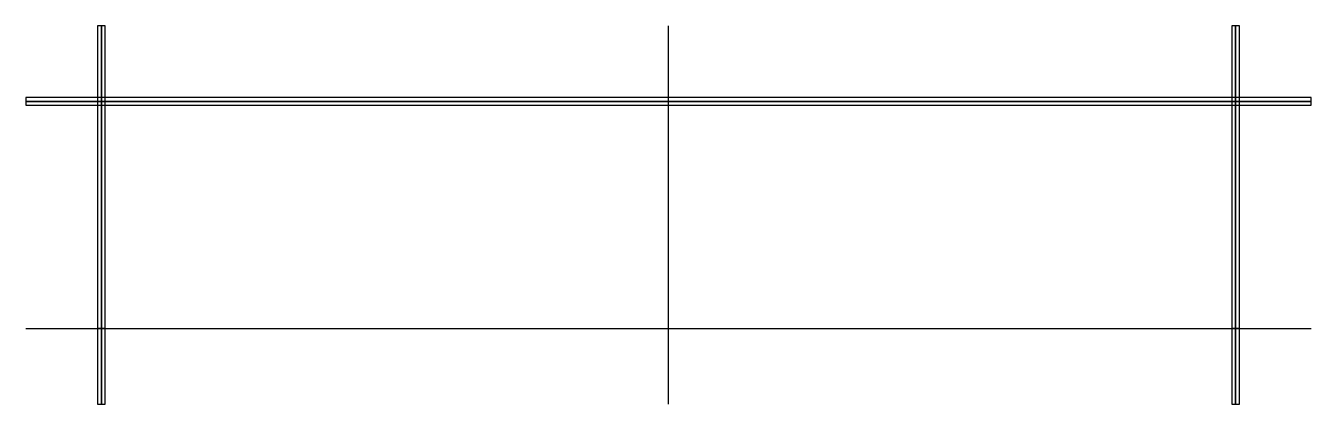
# Model space of a CAD drawing. Extents: x -170 to 170, y -20 to 80.
import ezdxf

# ---------------------------------------------------------------- set-up
doc = ezdxf.new("R2010")
doc.units = 0
doc.layers.get('0').update_dxf_attribs({"linetype": 'CONTINUOUS'})

msp = doc.modelspace()

# ---------------------------------------------------------------- linework, layer by layer
at = {"linetype": 'CONTINUOUS'}
for p, q in [((-149, 80), (-151, 80)), ((-151, 80), (-151, -20)), ((-150, -20), (-150, 80)), ((-150, -20), (-150, 80)), ((-150, 80), (-150, -20)), ((-149, -20), (-149, 80)), ((0, -20), (0, 80)), ((151, 80), (149, 80)), ((149, 80), (149, -20)), ((150, -20), (150, 80)), ((150, -20), (150, 80)), ((150, 80), (150, -20)), ((151, -20), (151, 80)), ((170, 61), (-170, 61)), ((-170, 61), (-170, 59)), ((170, 60), (-170, 60)), ((-170, 60), (170, 60)), ((170, 60), (-170, 60)), ((-170, 59), (170, 59)), ((-149, 60), (-151, 60)), ((-150, 59), (-150, 61)), ((150, 60), (-150, 60)), ((-150, 60), (-150, 0)), ((151, 60), (149, 60)), ((150, 59), (150, 61)), ((150, 0), (150, 60)), ((170, 59), (170, 61)), ((-170, 0), (170, 0)), ((-149, 0), (-151, 0)), ((-150, 0), (150, 0)), ((151, 0), (149, 0)), ((-151, -20), (-149, -20)), ((149, -20), (151, -20))]:
    msp.add_line(p, q, dxfattribs=at)

doc.saveas('drawing.dxf')
